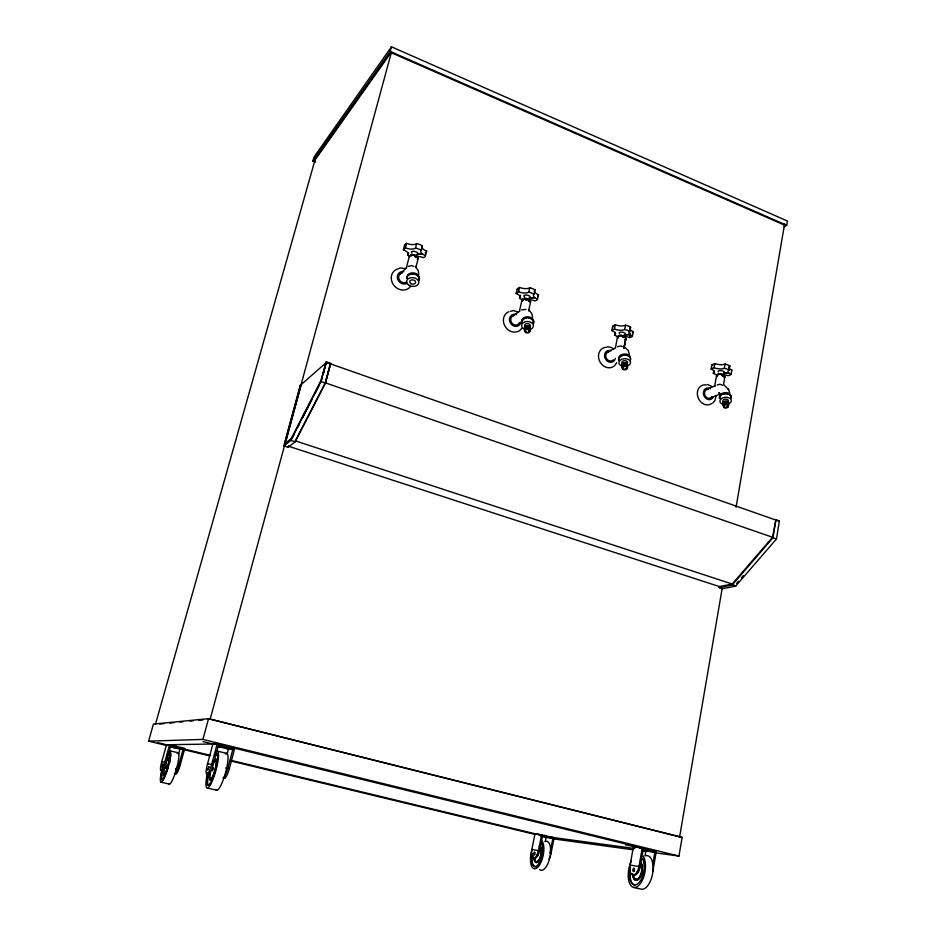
<?xml version="1.0" encoding="UTF-8"?>
<svg xmlns="http://www.w3.org/2000/svg" width="936" height="936" viewBox="0 0 936 936"><rect width="100%" height="100%" fill="white"/><g stroke="black" fill="none" stroke-linecap="round" stroke-linejoin="round"><path stroke-width="1.4" d="M716.157 395.905L714.905 400.608L712.822 402.995M719.187 587.597L732.186 585.035L772.996 537.744L775.909 519.749L779.384 520.966L776.482 538.949L735.614 586.158L722.405 588.721L719.187 587.597L719.363 586.579L732.233 584.041L772.563 537.264L775.909 519.749M722.136 587.574L722.124 588.557M722.089 588.978L679.618 836.854L211.571 719.562M655.914 852.907L678.951 856.066L682.145 837.357L208.564 718.661L153.422 724.078L148.59 741.136L167.064 745.606M784.157 226.804L786.685 225.319L787.41 221.025L391.435 46.8L313.993 157.084L312.858 161.074L315.572 162.162M736.07 507.183L784.637 223.868M652.591 865.215L654.872 852.251L643.278 849.42L640.201 866.748A9.348 4.481 -79.5 0 1 636.538 874.388A9.348 4.481 -79.5 0 1 632.104 873.651M723.68 374.681A7.078 2.656 9.1 0 1 727.88 375.687A8.167 3.089 9.1 0 0 731.098 374.248A7.16 2.714 8.8 0 1 729.144 370.153L729.893 365.941A9.407 3.592 9 0 0 725.084 364.069A7.523 2.902 9.1 0 1 714.835 363.542A21.224 8.061 8.9 0 0 711.886 364.935L711.126 369.123A7.266 2.749 9.3 0 1 713.29 373.265A8.33 3.147 9.1 0 0 717.023 374.868M645.15 855.293L645.898 851.035L642.073 850.099M731.098 374.248L731.835 370.059A7.16 2.738 8.8 0 1 728.664 367.438M729.144 370.153A9.418 3.568 9.1 0 0 724.335 368.293L725.084 364.069M723.505 384.696L724.92 376.798M711.126 369.123A21.247 8.003 8.9 0 1 714.074 367.743L714.835 363.542M713.29 373.265L713.794 370.492M716.602 375.324L714.671 386.053L715.385 385.808M630.115 865.051L633.403 846.823L642.248 848.004L638.96 866.455A9.348 4.481 -79.5 0 1 632.876 874.973A9.348 4.481 -79.5 0 1 630.115 865.051L640.201 866.748M532.783 855.492A8.096 3.346 -78.2 0 0 536.059 857.821A8.096 3.346 -78.2 0 0 539.569 850.801L542.541 835.86L552.86 838.352L549.923 853.258L551.023 853.515L554.135 837.65L535.006 833.754L531.847 849.49A8.096 3.346 -78.2 0 0 533.567 857.961A8.096 3.346 -78.2 0 0 538.469 850.532L541.64 834.631M176.436 768.55L176.53 767.438M545.337 841.452L546.133 837.439L552.86 838.352M623.914 348.356L625.833 338.738L623.961 347.899M625.201 336.527A7.219 2.831 10.8 0 1 629.542 337.568A8.319 3.299 10.8 0 0 632.443 335.93A7.301 2.902 10.6 0 1 629.776 331.473L630.642 327.179A9.594 3.838 10.8 0 0 625.564 325.19A7.663 3.089 10.9 0 1 615.338 324.769A21.622 8.599 10.7 0 0 612.67 326.348L611.793 330.619A7.406 2.925 11.1 0 1 614.695 335.135A8.494 3.358 10.9 0 0 618.661 336.831M629.542 337.568L630.396 333.31M632.443 335.93L633.309 331.66A7.289 2.925 10.6 0 1 629.823 327.916M165.801 766.982C165.286 770.667 167.696 763.191 166.152 765.812M629.776 331.473A9.594 3.802 10.9 0 0 624.698 329.495L625.564 325.19M611.793 330.619A21.645 8.541 10.7 0 1 614.449 329.051L615.338 324.769M614.695 335.135L615.268 332.303M617.432 336.995L615.478 347.794M623.973 347.864L625.915 338.493M529.343 299.731A7.383 2.995 12.7 0 1 534.901 300.889A8.518 3.487 12.7 0 0 537.51 299.052A7.465 3.065 12.5 0 1 534.117 294.22L535.1 289.844A9.816 4.048 12.8 0 0 529.741 287.761A7.862 3.276 12.9 0 1 519.55 287.446A22.125 9.103 12.6 0 0 517.175 289.201L516.181 293.553A7.593 3.089 13.1 0 1 519.819 298.455A8.693 3.557 12.8 0 0 522.861 299.871M537.51 299.052L538.481 294.711A7.465 3.089 12.5 0 1 535.1 289.844M516.181 293.553A22.148 9.044 12.6 0 1 518.556 291.81A7.862 3.253 12.9 0 0 528.746 292.137L529.741 287.761M528.536 310.963L530.572 301.895M518.556 291.81L519.55 287.446M519.819 298.455L520.556 295.214M519.398 311.314L522.007 299.824M175.757 768.912L175.617 770.48L176.331 768.947M415.841 267.661L418.181 258.406M416.543 256.464A7.64 3.171 15.1 0 1 423.271 257.622A8.822 3.685 15.2 0 0 425.482 255.551A7.734 3.253 15 0 1 421.2 250.251L422.323 245.794A10.167 4.282 15.3 0 0 416.637 243.571A8.143 3.463 15.5 0 1 406.516 243.395A22.885 9.629 15 0 0 404.516 245.384L403.369 249.83A7.862 3.264 15.5 0 1 407.909 255.177A9.009 3.756 15.3 0 0 410.015 256.253M425.482 255.551L426.605 251.117A7.722 3.276 15 0 1 422.323 245.794M403.369 249.83A22.909 9.571 15 0 1 405.37 247.853A8.155 3.44 15.4 0 0 415.502 248.04L416.637 243.571M405.37 247.853L406.516 243.395M407.909 255.177L408.482 252.977M406.329 267.988L409.325 256.265M207.733 773.124A10.46 2.059 -74.4 0 0 209.828 773.276A10.46 2.059 -74.4 0 0 213.244 764.548L218.357 745.536L232.888 749.092L227.857 768.047A10.425 2.153 -74.6 0 1 222.967 778.003M224.032 777.98A10.413 2.164 -74.6 0 0 229.402 768.421L234.749 748.25L230.291 748.262M330.303 363.8L325.237 382.801L772.832 537.358M330.712 363.437L325.471 383.116L295.168 441.839L288.206 447.221L283.842 445.899L300.304 385.351L301.053 385.351L285.094 444.085L284.532 443.898L291.201 438.633L320.802 380.882L326.255 361.869L330.712 363.437L325.354 382.695L295.296 440.856L733.824 584.555M227.027 754.439L228.454 749.092L232.888 749.092M652.497 872.188A9.313 4.54 -79.7 0 0 653.071 869.825L656.3 851.444L217.14 743.933L211.688 764.174A10.471 2.047 -74.4 0 1 206.868 774.189A10.471 2.047 -74.4 0 1 207.499 763.975L212.893 744.003M283.842 445.899L290.815 440.411L320.99 381.56L326.255 361.869M321.27 381.186L322.335 377.208M323.037 374.552L325.166 366.596M323.154 374.447L324.219 370.469M324.932 367.825L326.348 362.513L325.775 362.314M288.206 447.221L288.51 446.121M148.59 741.136L202.913 739.405L208.564 718.661M312.858 161.074L390.183 51.41L391.435 46.8M284.532 443.898L300.503 385.164M391.283 52.849L210.144 719.211L208.131 718.708M178.472 754.416L179.946 749.092L183.163 749.092L178.718 765.227A8.892 1.556 -74.2 0 1 174.424 773.393M175.746 773.698A8.892 1.568 -74.2 0 0 180.051 765.543L184.778 748.379L169.603 744.705L164.806 761.927A8.927 1.486 -74 0 1 160.887 770.457A8.927 1.486 -74 0 1 161.764 761.787L166.526 744.763L217.14 743.933M161.776 769.556A8.927 1.486 -74.1 0 0 163.297 769.673A8.927 1.486 -74.1 0 0 166.14 762.243L170.644 746.074L183.163 749.092M155.399 724.464L315.081 159.717M212.893 768.713L213.466 767.824L212.355 770.925M284.895 444.237L291.775 438.82L294.407 433.684M297.695 427.272L299.005 424.71M302.305 418.287L312.168 399.04M315.467 392.629L318.755 386.217M316.321 157.33L314.262 161.05L390.991 52.592L784.953 225.295M318.006 154.943L325.599 144.202M327.296 141.816L341.628 121.516M343.325 119.118L350.076 109.57M351.76 107.184L358.511 97.625M361.039 94.045L368.632 83.304M370.317 80.906L375.383 73.745M377.068 71.358L384.661 60.606M386.346 58.219L389.727 53.446M736.632 583.385L738.539 581.186M741.406 577.875L743.313 575.663M399.801 274.154L406.516 267.79M512.261 316.321L519.831 311.138M607.686 352.123L615.291 347.864M408.295 266.421L411.243 265.625L413.49 266.304M521.563 309.886L525.95 309.43M617.526 346.718L620.392 345.992L622.417 346.589M706.844 389.446L714.847 385.866M710.213 398.198L720.1 393.927M717.198 384.965L720.018 384.275L722.405 385.246M778.506 521.2L779.384 520.966M159.717 724.054L164.034 723.633M169.802 723.083L174.131 722.662M179.887 722.112L182.766 721.843M189.973 721.141L192.863 720.872M198.619 720.322L202.948 719.901M416.578 254.557L422.581 254.03L416.988 254.498A3.428 1.427 15.2 0 0 417.316 252.556A3.428 1.427 15.2 0 0 412.776 251.293A3.428 1.427 15.2 0 0 411.98 253.118M399.672 267.942L405.218 268.574M529.916 297.94L534.842 297.636L529.109 297.976M624.955 334.807L629.975 334.597L624.137 334.831M723.715 373.113L728.828 372.996L724.078 373.101M167.836 745.079L170.937 745.033M218.685 744.307L214.426 744.377L203.042 741.593M161.764 761.787L166.14 762.243M207.499 763.975L213.244 764.548M225.67 767.918L229.402 768.421M607.593 346.706L610.939 347.338L613.934 349.105M513.01 310.506L518.158 311.969M679.255 837.03L682.145 837.357M536.094 834.011L542.728 834.9M643.477 848.297L625.529 844.904M547.396 836.749L634.807 848.542M650.567 850.66L655.013 851.269M645.898 851.035L654.872 852.251M553.714 838.913L632.888 849.759M642.962 851.14L645.84 851.526M531.847 849.49L539.569 850.801M220.194 745.536L219.703 745.524M172.68 746.074L174.271 746.46M173.909 746.437L172.762 746.179M640.762 848.39L639.522 848.18L641.078 848.461M220.522 746.928C216.52 746.167 224.546 747.817 220.533 747.068M646.214 849.116C649.713 850.017 642.704 848.32 646.121 849.209M545.15 836.608C548.297 837.416 542.143 835.918 545.208 836.714M161.132 782.203L169.322 784.111M207.219 788.007L216.742 790.23M633.754 887.433L641.347 889.2A17.07 8.284 -79.7 0 0 652.895 871.568A17.07 8.284 -79.7 0 0 645.091 855.867M178.718 765.227L180.051 765.543M223.435 745.629L224.78 746.015L222.487 745.524M158.032 742.704L169.369 745.442M183.573 748.882L210.577 755.399M230.478 760.207L541.745 835.38M171.335 746.635L179.864 748.683M184.123 749.713L209.711 755.89M231.028 761.038L535.24 834.456M542.342 836.164L546.612 837.193M170.305 746.776L179.946 749.092M541.02 836.199L546.133 837.439M169.872 750.777L178.004 752.731M217.152 751.07L226.57 753.351M202.913 739.405L678.951 856.066M218.006 746.542L228.454 749.092M707.581 384.485L711.933 386.603M288.405 446.203L720.942 587.083M290.815 440.411L295.168 441.839M732.186 585.035L735.614 586.158M300.304 385.351L326.547 362.337L330.42 363.695M320.99 381.56L325.471 383.116M772.996 537.744L776.482 538.949M326.43 362.443L778.401 520.942M623.996 346.542L628.115 350.298L629.331 354.194M724.008 384.988L728.594 389.645M390.183 51.41L786.685 225.319M415.128 266.233L418.263 270.586L418.696 274.459M528.77 309.933L531.648 313.267L532.642 317.175M719.597 393.366L718.825 392.558L719.913 393.752M728.255 388.732L729.694 392.617M538.212 853.094A1.462 0.608 -78.3 0 1 537.896 855.375A1.462 0.608 -78.3 0 1 537.007 854.919M541.476 840.399A14.8 6.143 -78.3 0 1 542.307 858.838A14.8 6.143 -78.3 0 1 532.818 867.988A14.8 6.143 -78.3 0 1 532.058 849.49M540.832 842.435A12.613 5.23 -78.3 0 1 541.839 857.13A12.613 5.23 -78.3 0 1 534.257 866.443A12.613 5.23 -78.3 0 1 531.987 853.316M545.021 841.558A14.777 6.201 -78.4 0 1 550.005 856.826A14.777 6.201 -78.4 0 1 539.487 869.485M541.382 842.564A12.613 5.242 -78.3 0 1 542.4 843.991M543.091 846.121A12.613 5.242 -78.3 0 1 543.406 848.812M543.336 851.889A12.613 5.242 -78.3 0 1 542.88 855.153M539.604 863.706A12.613 5.242 -78.3 0 1 538.13 865.496M536.62 866.514A12.613 5.242 -78.3 0 1 532.069 856.651M539.3 846.085A8.377 3.475 -78.3 0 1 541.359 853.421A8.377 3.475 -78.3 0 1 537.322 862.22A8.377 3.475 -78.3 0 1 533.894 857.891M540.446 846.577A8.377 3.487 -78.3 0 1 541.113 847.525M541.441 854.931A8.377 3.487 -78.3 0 1 537.287 862.465M536.34 862.594A8.377 3.487 -78.3 0 1 534.409 859.763M539.896 847.244A7.582 3.147 -78.3 0 1 539.253 859.236A7.582 3.147 -78.3 0 1 534.245 857.552M539.464 846.94A7.582 3.147 -78.3 0 1 540.821 848.18M541.102 854.884A7.582 3.147 -78.3 0 1 537.814 861.448A7.582 3.147 -78.3 0 1 534.749 859.248M551.023 853.515A8.061 3.405 -78.4 0 1 548.917 858.979M638.2 870.819A1.696 0.807 -79.6 0 1 637.942 871.638M637.755 871.966A1.696 0.807 -79.6 0 1 636.901 872.258M641.78 854.638A17.105 8.213 -79.6 0 1 643.488 877.488A17.105 8.213 -79.6 0 1 630.735 885.351A17.105 8.213 -79.6 0 1 631.32 861.073M642.459 858.663A14.566 6.997 -79.6 0 1 642.19 877.243A14.566 6.997 -79.6 0 1 632.408 884.017A14.566 6.997 -79.6 0 1 630.478 866.97M643.079 858.815A14.566 7.008 -79.6 0 1 644.565 863.355M643.465 875.546A14.566 7.008 -79.6 0 1 642.143 878.927M634.819 885.07A14.566 7.008 -79.6 0 1 630.115 873.276M641.172 862.805A9.676 4.657 -79.6 0 1 639.463 877.98A9.676 4.657 -79.6 0 1 632.584 874.786M642.213 864.548A9.676 4.657 -79.6 0 1 642.599 866.642M642.365 871.533A9.676 4.657 -79.6 0 1 640.891 876.225M639.803 878.085A9.676 4.657 -79.6 0 1 632.935 874.867M640.809 863.554A8.752 4.212 -79.6 0 1 639.265 877.278A8.752 4.212 -79.6 0 1 633.04 874.388M641.16 863.635A8.752 4.212 -79.6 0 1 641.78 865.145M641.92 871.463A8.752 4.212 -79.6 0 1 637.346 879.302A8.752 4.212 -79.6 0 1 633.391 874.47M215.97 751.678A19.141 3.791 -74.5 0 1 217.269 764.911A19.141 3.791 -74.5 0 1 208.435 787.445A19.141 3.791 -74.5 0 1 207.242 773.955M215.42 754.299A16.31 3.229 -74.5 0 1 216.508 765.589A16.31 3.229 -74.5 0 1 208.985 784.777A16.31 3.229 -74.5 0 1 207.979 773.3M225.365 753.96A19.094 3.896 -74.6 0 1 225.67 772.095A19.094 3.896 -74.6 0 1 215.9 789.457M210.951 783.49A16.31 3.241 -74.5 0 1 209.734 785M208.74 785.433A16.31 3.241 -74.5 0 1 208.74 773.475M214.976 756.031A16.31 3.241 -74.5 0 1 217.912 754.51M213.408 762.208A10.834 2.153 -74.5 0 1 216.391 763.788A10.834 2.153 -74.5 0 1 211.361 779.208A10.834 2.153 -74.5 0 1 210.155 772.2M214.824 772.621A10.834 2.153 -74.5 0 1 213.923 775.148M212.074 778.928A10.834 2.153 -74.5 0 1 209.898 778.717M214.742 760.687A10.834 2.153 -74.5 0 1 216.696 759.704M213.373 762.91A9.805 1.942 -74.5 0 1 216.064 764.349A9.805 1.942 -74.5 0 1 211.513 778.296A9.805 1.942 -74.5 0 1 210.424 771.966M215.409 769.883A9.805 1.942 -74.5 0 1 213.864 774.634M212.203 778.05A9.805 1.942 -74.5 0 1 210.237 777.875M214.613 761.541A9.805 1.942 -74.5 0 1 216.38 760.652M711.758 403.463A10.319 8.553 66.2 0 1 697.788 396.735A10.319 8.553 66.2 0 1 706.399 384.93M713.314 396.665A5.99 4.961 66.2 0 1 706.657 398.911A5.99 4.961 66.2 0 1 703.72 390.979A5.99 4.961 66.2 0 1 710.389 388.732M712.039 396.583A4.692 3.884 66.2 0 1 705.171 395.811A4.692 3.884 66.2 0 1 708.049 389.247M722.089 375.441A2.504 0.936 9.1 0 1 722.885 375.874M717.526 376.623A4.224 1.591 9.1 0 1 717.97 374.482A4.224 1.591 9.1 0 1 723.727 375.336A4.224 1.591 9.1 0 1 723.867 377.559M719.398 398.49A6.037 3.884 -5.7 0 1 725.575 393.494A6.037 3.884 -5.7 0 1 731.074 398.163M730.606 395.87A5.651 3.639 -5.7 0 1 730.7 398.116M719.772 398.432A5.651 3.639 -5.7 0 1 721.832 394.735M722.569 394.372A5.651 3.639 -5.7 0 1 729.156 394.524M729.752 394.91A5.651 3.639 -5.7 0 1 730.244 395.366M720.275 398.315A5.639 3.639 -5.7 0 1 724.581 392.664A5.639 3.639 -5.7 0 1 730.606 396.969M724.768 407.207A2.773 1.778 -5.6 0 1 723.832 404.504A2.773 1.778 -5.6 0 1 728.22 404.387A2.773 1.778 -5.6 0 1 726.886 407.148M724.054 406.587A2.41 1.533 -5.6 0 1 724.382 404.457A2.41 1.533 -5.6 0 1 727.682 404.364A2.41 1.533 -5.6 0 1 727.693 406.481M727.412 406.669A2.41 1.533 -5.6 0 1 726.757 406.938M724.932 406.985A2.41 1.533 -5.6 0 1 724.312 406.75M723.949 405.651A2.773 1.778 -5.6 0 1 723.82 403.135A2.773 1.778 -5.6 0 1 727.728 402.831A2.773 1.778 -5.6 0 1 727.845 405.335M727.728 403.182A2.398 1.544 -5.6 0 1 727.822 404.995M723.949 405.3A2.398 1.544 -5.6 0 1 724.218 403.194A2.398 1.544 -5.6 0 1 727.471 403.018M723.844 404.352A2.773 1.778 -5.6 0 1 723.715 401.848A2.773 1.778 -5.6 0 1 727.611 401.532A2.773 1.778 -5.6 0 1 727.74 404.048M724.09 404.165A2.398 1.544 -5.6 0 1 723.891 402.059A2.398 1.544 -5.6 0 1 727.167 401.638A2.398 1.544 -5.6 0 1 727.705 403.697M723.095 401.883A2.761 1.778 -5.7 0 1 723.902 399.59A2.761 1.778 -5.7 0 1 727.459 399.532A2.761 1.778 -5.7 0 1 727.834 401.801M724.019 404.563A5.698 3.662 -5.7 0 1 720.895 399.145A5.698 3.662 -5.7 0 1 730.103 398.42A5.698 3.662 -5.7 0 1 727.529 404.282M724.335 368.293A7.523 2.878 9.1 0 1 714.074 367.743M728.933 366.608A7.16 2.738 8.8 0 1 729.893 365.941M731.835 370.059A8.155 3.112 9 0 1 731.496 370.457M711.886 364.935A7.254 2.761 9.3 0 1 712.787 365.321M718.403 371.896A3.171 1.193 9.1 0 1 721.656 370.703A3.171 1.193 9.1 0 1 723.949 372.879M722.019 375.57A2.738 1.03 9.1 0 1 722.65 375.874M718.111 374.891A2.738 1.03 9.1 0 1 721.036 374.037A2.738 1.03 9.1 0 1 723.235 375.804M717.69 374.868A3.171 1.193 9.1 0 1 720.837 373.838A3.171 1.193 9.1 0 1 723.785 375.769M521.68 328.431A10.928 9.489 56.8 0 1 505.931 327.588A10.928 9.489 56.8 0 1 508.856 311.7M510.459 311.243A10.928 9.489 56.8 0 1 512.156 311.103M520.837 322.452A6.353 5.511 56.9 0 1 513.911 326.044A6.353 5.511 56.9 0 1 509.594 318.181A6.353 5.511 56.9 0 1 516.52 314.601M522.616 320.755A5.089 3.136 5.7 0 1 522.803 320.287M519.41 322.674A4.973 4.317 56.9 0 1 511.793 322.955A4.973 4.317 56.9 0 1 514.133 315.561M525.389 299.66A2.621 1.065 12.8 0 1 526.98 299.941M528.29 300.561A2.621 1.065 12.8 0 1 528.676 300.936A2.855 1.158 12.8 0 0 527.764 299.04A2.855 1.158 12.8 0 0 523.844 298.83M522.51 301.029A4.411 1.79 12.8 0 1 526.149 298.993A4.411 1.79 12.8 0 1 530.197 302.363M521.656 323.341A6.283 4.411 1.5 0 1 527.705 317.678A6.283 4.411 1.5 0 1 533.59 323.587M528.629 318.029A5.885 4.13 1.5 0 1 533.204 323.493M521.832 322.627A5.885 4.13 1.5 0 1 521.843 321.329M522.066 320.709A5.885 4.13 1.5 0 1 523.516 319.082M524.23 318.685A5.885 4.13 1.5 0 1 526.781 317.994M521.808 320.814A5.873 4.13 1.5 0 1 529.109 316.941A5.873 4.13 1.5 0 1 532.876 322.92M526.395 332.198A2.89 2.012 1.5 0 1 525.002 329.062A2.89 2.012 1.5 0 1 529.671 329.168A2.89 2.012 1.5 0 1 528.185 332.233M529.366 329.32A2.504 1.743 1.5 0 1 529.331 331.367M526.523 331.941A2.504 1.743 1.5 0 1 526.161 331.835M525.529 331.496A2.504 1.743 1.5 0 1 525.564 329.027A2.504 1.743 1.5 0 1 529.109 329.098M524.605 329.554A2.89 2.012 1.5 0 1 526.079 327.167A2.89 2.012 1.5 0 1 529.717 327.857A2.89 2.012 1.5 0 1 529.378 330.455M524.862 328.945A2.504 1.743 1.5 0 1 528.161 327.343A2.504 1.743 1.5 0 1 529.366 330.069M524.827 328.548A2.878 2.012 1.5 0 1 525.856 325.962A2.878 2.012 1.5 0 1 529.659 326.465A2.878 2.012 1.5 0 1 529.413 329.156M525.95 326.243A2.504 1.743 1.5 0 1 529.191 326.488A2.504 1.743 1.5 0 1 529.413 328.758M525.365 328.676A2.504 1.743 1.5 0 1 525.658 326.418M524.71 326.184A2.878 2.012 1.5 0 1 527.518 323.634A2.878 2.012 1.5 0 1 530.197 326.325M524.78 329.308A5.944 4.153 1.5 0 1 523.154 322.78A5.944 4.153 1.5 0 1 532.537 323.493A5.944 4.153 1.5 0 1 529.296 329.647M528.746 292.137A9.828 4.025 12.8 0 1 534.117 294.22M538.481 294.711A8.506 3.51 12.7 0 1 537.685 295.834M517.175 289.201A7.582 3.112 13.1 0 1 518.193 289.645M524.569 296.887A3.299 1.357 12.8 0 1 525.002 295.074A3.299 1.357 12.8 0 1 529.46 295.998A3.299 1.357 12.8 0 1 529.483 297.905M525.564 299.789A2.866 1.158 12.8 0 1 526.441 299.941M528.313 300.748A2.866 1.158 12.8 0 1 528.548 300.947M523.75 299.719A2.855 1.158 12.8 0 1 523.68 298.982M523.54 299.941A3.311 1.345 12.8 0 1 526.278 298.42A3.311 1.345 12.8 0 1 529.308 300.947M168.995 751.304A16.321 2.738 -74.1 0 1 169.381 762.536A16.321 2.738 -74.1 0 1 162.022 781.724A16.321 2.738 -74.1 0 1 161.717 770.305M168.48 753.538A13.911 2.34 -74.1 0 1 168.808 763.121A13.911 2.34 -74.1 0 1 162.536 779.454A13.911 2.34 -74.1 0 1 162.279 769.731M177.103 753.246A16.286 2.82 -74.2 0 1 176.565 768.631A16.286 2.82 -74.2 0 1 168.737 783.479M170.399 753.714A13.9 2.34 -74.1 0 1 170.528 757.201M169.942 761.038A13.9 2.34 -74.1 0 1 169.474 763.261M163.192 779.641A13.9 2.34 -74.1 0 1 162.934 769.895M167.123 757.107A13.9 2.34 -74.1 0 1 169.896 753.246M165.298 764.209A9.231 1.556 -74.1 0 1 169.1 759.88A9.231 1.556 -74.1 0 1 164.607 774.727A9.231 1.556 -74.1 0 1 164.607 766.502M167.907 758.979A9.231 1.556 -74.1 0 1 169.439 760.453M168.164 766.795A9.231 1.556 -74.1 0 1 164.888 774.973A9.231 1.556 -74.1 0 1 163.695 772.89M164.397 768.877A9.231 1.556 -74.1 0 1 164.982 766.584M165.379 764.443A8.354 1.404 -74.1 0 1 168.843 760.079A8.354 1.404 -74.1 0 1 165.169 773.265A8.354 1.404 -74.1 0 1 164.221 768.585M167.778 759.704A8.354 1.404 -74.1 0 1 169.17 761.05M168.012 766.783A8.354 1.404 -74.1 0 1 166.69 770.819M165.988 772.481A8.354 1.404 -74.1 0 1 163.964 772.294M164.607 768.678A8.354 1.404 -74.1 0 1 165.134 766.596M616.602 362.618A10.612 9.032 62.1 0 1 605.896 367.204A10.612 9.032 62.1 0 1 598.478 355.75A10.612 9.032 62.1 0 1 606.633 347.233M615.338 358.383A6.166 5.242 62.1 0 1 608.845 361.986A6.166 5.242 62.1 0 1 604.656 354.323A6.166 5.242 62.1 0 1 611.161 350.743M613.314 359.763A4.832 4.107 62.1 0 1 606.399 358.348A4.832 4.107 62.1 0 1 608.915 351.714M622.861 337.03A2.551 1.006 10.9 0 1 623.727 337.498M618.158 338.13A4.306 1.696 10.9 0 1 621.165 335.942A4.306 1.696 10.9 0 1 625.657 338.972M625.002 339.335A4.306 1.696 10.9 0 1 624.558 339.464M618.988 360.828A6.143 4.165 -2.5 0 1 624.558 354.884A6.143 4.165 -2.5 0 1 630.326 360.477M619.059 360.138A5.756 3.896 -2.5 0 1 625.915 355.212M626.769 355.376A5.756 3.896 -2.5 0 1 630.209 357.973M619.035 358.991A5.745 3.896 -2.5 0 1 624.078 354.019A5.745 3.896 -2.5 0 1 630.326 358.032M623.75 369.006A2.82 1.895 -2.4 0 1 622.534 366.128A2.82 1.895 -2.4 0 1 627.015 365.999A2.82 1.895 -2.4 0 1 625.903 368.936M623.891 368.772A2.445 1.65 -2.4 0 1 622.838 366.28A2.445 1.65 -2.4 0 1 626.722 366.163A2.445 1.65 -2.4 0 1 625.763 368.714M622.955 367.415A2.82 1.895 -2.4 0 1 622.697 364.677A2.82 1.895 -2.4 0 1 626.792 364.549A2.82 1.895 -2.4 0 1 626.617 367.31M626.605 364.794A2.445 1.65 -2.4 0 1 626.64 366.935M622.92 367.052A2.445 1.65 -2.4 0 1 623.154 364.712M623.458 364.549A2.445 1.65 -2.4 0 1 626.336 364.619M622.92 366.116A2.82 1.895 -2.4 0 1 622.662 363.379A2.82 1.895 -2.4 0 1 626.746 363.25A2.82 1.895 -2.4 0 1 626.582 366.011M622.885 365.754A2.445 1.65 -2.4 0 1 623.025 363.472A2.445 1.65 -2.4 0 1 626.395 363.367A2.445 1.65 -2.4 0 1 626.605 365.637M621.937 363.098A2.82 1.895 -2.5 0 1 623.587 360.863A2.82 1.895 -2.5 0 1 627.062 361.53A2.82 1.895 -2.5 0 1 626.512 363.987M622.569 366.292A5.815 3.919 -2.5 0 1 620.077 360.36A5.815 3.919 -2.5 0 1 629.296 360.067A5.815 3.919 -2.5 0 1 627.003 366.151M624.698 329.495A7.675 3.077 10.9 0 1 614.449 329.051M630.15 327.518A7.289 2.925 10.6 0 1 630.642 327.179M633.309 331.66A8.307 3.323 10.8 0 1 632.327 332.678M612.67 326.348A7.406 2.948 11.1 0 1 613.63 326.758M619.737 333.778A3.229 1.275 10.9 0 1 620.322 332.151A3.229 1.275 10.9 0 1 624.581 332.888A3.229 1.275 10.9 0 1 624.874 334.678M622.803 337.171A2.796 1.1 10.9 0 1 623.481 337.498M618.977 336.398A2.796 1.1 10.9 0 1 621.165 335.521A2.796 1.1 10.9 0 1 624.359 336.831M618.649 336.574A3.229 1.275 10.9 0 1 621.574 335.392A3.229 1.275 10.9 0 1 624.827 337.463M410.635 286.381A11.349 10.004 49.1 0 1 393.26 284.486A11.349 10.004 49.1 0 1 398.958 268.62M407.055 283.304A6.599 5.803 49.1 0 1 397.519 278.776A6.599 5.803 49.1 0 1 403.872 271.674M406.54 281.947A5.16 4.551 49.1 0 1 399.122 279.443A5.16 4.551 49.1 0 1 402.363 272.938M415.022 256.604A2.703 1.123 15.2 0 1 415.666 256.979M409.477 256.909A4.563 1.895 15.2 0 1 414.636 255.622A4.563 1.895 15.2 0 1 417.21 259.319M406.622 278.32A6.493 4.68 7.3 0 1 414.238 273.874A6.493 4.68 7.3 0 1 419 280.706M417.784 275.956A6.084 4.387 7.3 0 1 418.93 279.934M407.055 277.641A6.084 4.387 7.3 0 1 407.534 276.342M407.979 275.757A6.084 4.387 7.3 0 1 412.741 274.026M413.7 274.096A6.084 4.387 7.3 0 1 415.537 274.564M416.38 274.938A6.084 4.387 7.3 0 1 417.128 275.406M407.3 277.863A6.072 4.387 7.3 0 1 413.817 272.926A6.072 4.387 7.3 0 1 418.743 279.396M415.502 248.04A10.179 4.259 15.2 0 1 421.2 250.251M426.605 251.117A8.81 3.709 15.2 0 1 425.166 252.931M404.516 245.384A7.862 3.288 15.5 0 1 405.604 245.864M414.987 256.768A2.96 1.228 15.2 0 1 415.362 256.955M411.126 256.008A2.96 1.228 15.2 0 1 412.916 254.873A2.96 1.228 15.2 0 1 416.508 256.335M410.693 255.961A3.428 1.427 15.2 0 1 414.04 254.849A3.428 1.427 15.2 0 1 417.011 257.482M207.722 769.825L208.915 766.783L207.722 769.825M161.682 766.748L162.677 764.162L161.682 766.748M174.014 745.933L176.296 746.472L174.014 745.933M171.885 747.033L174.154 747.572L171.885 747.033M173.722 746.998L176.003 747.536L173.722 746.998M540.306 834.912L542.342 835.38L540.306 834.912M544.366 835.45L546.413 835.907L544.366 835.45M221.797 746.624L224.453 747.256L221.926 746.635M644.799 850.028L647.174 850.567L644.799 850.028M534.596 854.603A1.462 0.608 -78.3 0 0 534.807 852.146A1.462 0.608 -78.3 0 0 533.731 853.796A1.462 0.608 -78.3 0 0 534.596 854.603M634.046 871.077A1.696 0.807 -79.6 0 0 634.187 868.234A1.696 0.807 -79.6 0 0 632.841 870.117A1.696 0.807 -79.6 0 0 634.046 871.077M724.885 407.862A2.41 1.533 -5.6 0 0 728.419 406.247A2.41 1.533 -5.6 0 0 724.768 405.194A2.41 1.533 -5.6 0 0 724.885 407.862M525.693 332.537A2.504 1.743 1.5 0 0 529.764 331.543A2.504 1.743 1.5 0 0 526.418 329.566A2.504 1.743 1.5 0 0 525.693 332.537M623.458 369.533A2.445 1.65 -2.4 0 0 627.272 368.187A2.445 1.65 -2.4 0 0 623.75 366.678A2.445 1.65 -2.4 0 0 623.458 369.533M410.916 283.643A2.972 2.141 7.2 0 0 415.596 282.403A2.972 2.141 7.2 0 0 411.419 279.981A2.972 2.141 7.2 0 0 410.916 283.643M409.114 285.386A6.143 4.411 7.2 0 0 418.79 282.847A6.143 4.411 7.2 0 0 410.214 277.816A6.143 4.411 7.2 0 0 409.114 285.386"/></g></svg>
